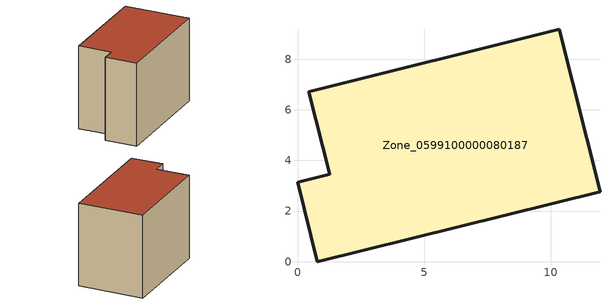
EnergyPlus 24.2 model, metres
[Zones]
Zone_0599100000080187
 floor ground (C_G): 0,3.14 1.27,3.46 0.45,6.72 10.34,9.18 11.95,2.77 0.79,0 z0
 wall outside (C_F): 1.27,3.46 0,3.14 0.79,0 11.95,2.77 10.34,9.18 0.45,6.72 1.27,3.46 z0:8.44
 roof outside (C_R): 10.34,9.18 0.45,6.72 1.27,3.46 0,3.14 0.79,0 11.95,2.77 z8.44
[BUILDING]
Pand.0599100000080187: North Axis=0; Terrain=City; Loads Convergence Tolerance Value=0.04; Temperature Convergence Tolerance Value=0.4; Solar Distribution=FullExterior; Maximum Number of Warmup Days=25; Minimum Number of Warmup Days=1
[Site:Location]
Rotterdam.The.Hague.AP_ZH_NLD Design_Conditions: Latitude=51.96; Longitude=4.45; Time Zone=1; Elevation=-4.5
[SITE:GROUNDTEMPERATURE:BUILDINGSURFACE]
18, 18, 18, 18, 18, 18, 18, 18, 18, 18, 18, 18
[MATERIAL] Thermal Absorptance=0.9; Solar Absorptance=0.7; Visible Absorptance=0.7
Name | Roughness | Thickness | Conductivity | Density | Specific Heat
G.TI.1975-1991 | MediumSmooth | 0.15 | 0.288461 | 540 | 1210
F.TI.1975-1991 | Rough | 0.3 | 0.230769 | 1920 | 840
R.TI.1975-1991 | MediumRough | 0.2 | 0.153846 | 1500 | 1000
[CONSTRUCTION]
C_G: G.TI.1975-1991
C_F: F.TI.1975-1991
C_R: R.TI.1975-1991
[ZONE]
Zone_0599100000080187: Type=1; Multiplier=1; Ceiling Height=Autocalculate; Volume=Autocalculate; Floor Area=autocalculate; Part of Total Floor Area=Yes
[ZONEINFILTRATION:DESIGNFLOWRATE]
Infil_Zone_0599100000080187: Zone or ZoneList or Space or SpaceList=Zone_0599100000080187; Schedule=AlwaysOn; Design Flow Rate Calculation Method=Flow/Area; Flow Rate per Floor Area=0.003; Constant Term Coefficient=1; Temperature Term Coefficient=0; Velocity Term Coefficient=0; Velocity Squared Term Coefficient=0
[HVACTEMPLATE:ZONE:IDEALLOADSAIRSYSTEM]
Zone_0599100000080187: Maximum Heating Supply Air Temperature=50; Minimum Cooling Supply Air Temperature=13; Maximum Heating Supply Air Humidity Ratio=0.0156; Minimum Cooling Supply Air Humidity Ratio=0.0077; Heating Limit=NoLimit; Cooling Limit=NoLimit; Dehumidification Control Type=ConstantSensibleHeatRatio; Cooling Sensible Heat Ratio=0.7; Dehumidification Setpoint=60; Humidification Control Type=None; Humidification Setpoint=30; Outdoor Air Method=None; Outdoor Air Flow Rate per Person=0.00944; Outdoor Air Flow Rate per Zone Floor Area=0; Outdoor Air Flow Rate per Zone=0; Demand Controlled Ventilation Type=None; Outdoor Air Economizer Type=NoEconomizer; Heat Recovery Type=None; Sensible Heat Recovery Effectiveness=0.7; Latent Heat Recovery Effectiveness=0.65
[ZONECONTROL:THERMOSTAT]
ThermostatControl_Zone_0599100000080187: Zone or ZoneList=Zone_0599100000080187; Control Type Schedule=DualSetpointControlType; Control 1=Thermostat_Zone_0599100000080187; Temperature Difference Between Cutout And Setpoint=0
[THERMOSTATSETPOINT:DUALSETPOINT]
Thermostat_Zone_0599100000080187: Heating Setpoint Temperature Schedule=HeatingSetpoint_Zone_0599100000080187; Cooling Setpoint Temperature Schedule=CoolingSetpoint_Zone_0599100000080187
[SCHEDULE:COMPACT]
HeatingSetpoint_Zone_0599100000080187: Through: 12/31, For: AllDays, Until: 24:00, 21
CoolingSetpoint_Zone_0599100000080187: Through: 12/31, For: AllDays, Until: 24:00, 24
DualSetpointControlType: Through: 12/31, For: AllDays, Until: 24:00, 4
AlwaysOn: Through: 12/31, For: AllDays, Until: 24:00, 1
